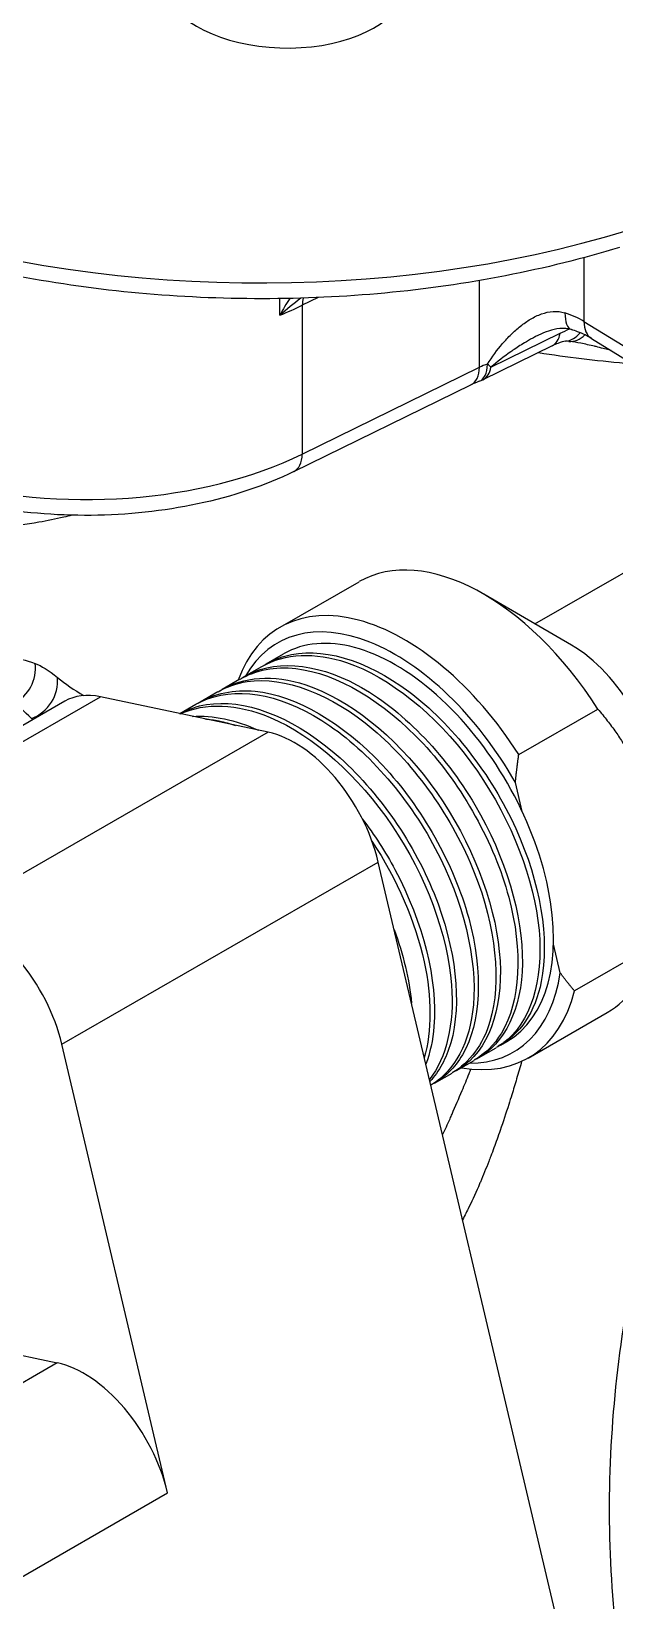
# Model space of a CAD drawing. Header units: millimetres. Extents: x 0 to 7722, y 0 to 5460.
# Drawn here: x 4765 to 4788.4, y 3560.3 to 3623.4 of the extents above; entities that cross this region are included whole.
import ezdxf

# ---------------------------------------------------------------- set-up
doc = ezdxf.new("R2010")
doc.units = ezdxf.units.MM
doc.header["$LTSCALE"] = 5
doc.layers.get('0').update_dxf_attribs({"linetype": 'CONTINUOUS'})

# ---------------------------------------------------------------- blocks, each defined once
blk = doc.blocks.new('RWFWFWEWEFWEFWEF')
for p, q in [((276.677, -19.957), (276.677, -22.522)), ((272.476, -24.369), (272.476, -20.877)), ((264.447, -22.273), (264.447, -21.604)), ((265.984, -21.562), (265.35, -21.872)), ((265.35, -21.872), (265.35, -27.859)), ((276.677, -22.522), (280.218, -24.705)), ((272.938, -24.362), (275.721, -22.999)), ((276.987, -23.21), (280.528, -25.393)), ((275.396, -23.507), (272.612, -24.87)), ((265.35, -27.859), (272.476, -24.369)), ((265.006, -28.564), (272.132, -25.074)), ((274.706, -34.691), (284.98, -28.775)), ((264.453, -34.826), (267.635, -32.994)), ((276.175, -35.544), (272.653, -33.5)), ((263.9, -36.299), (264.599, -35.896)), ((263.016, -36.808), (263.723, -36.4)), ((255.269, -36.67), (255.269, -36.67)), ((262.132, -37.317), (262.839, -36.909)), ((255.796, -37.804), (243.068, -45.133)), ((244.5, -44.956), (257.228, -37.626)), ((263.972, -39.051), (257.228, -37.626)), ((261.248, -37.826), (261.955, -37.418)), ((260.422, -38.301), (261.072, -37.927)), ((274.056, -39.951), (277.238, -38.118)), ((263.972, -39.051), (251.244, -46.381)), ((274.193, -42.238), (273.92, -41.079)), ((255.679, -51.604), (268.407, -44.274)), ((287.331, -124.566), (268.407, -44.274)), ((275.724, -48.734), (275.451, -47.575)), ((279.478, -47.623), (276.296, -49.455)), ((274.434, -52.158), (277.616, -50.325)), ((259.931, -69.647), (255.679, -51.604)), ((272.441, -52.152), (273.148, -51.744)), ((273.324, -51.643), (273.581, -51.495)), ((271.557, -52.661), (272.264, -52.253)), ((270.673, -53.17), (271.38, -52.762)), ((248.878, -63.025), (255.496, -64.424)), ((255.496, -64.424), (247.011, -69.31)), ((251.446, -74.533), (259.931, -69.647))]:
    blk.add_line(p, q)
blk.add_arc((271.953, -23.523), 1.5, 290.11354, 296.09284)
for centre, major_axis, ratio, start_param, end_param in [((262.913, -3.563), (30.998, -0.652), 0.561286, 3.153568, 5.247793), ((264.624, -8.73), (4.98, -0.11), 0.560536, 3.428427, 6.121168), ((256.316, -16.112), (13.499, -0.33), 0.558812, 5.372387, 5.459096), ((256.316, -22.306), (8.789, 0), 0.575861, 0.105772, 0.105792), ((266.353, -22.514), (-0.66, 1.347), 0.561913, 0.572926, 0.824894), ((276.629, -21.419), (-0.456, -1.429), 0.385464, 5.390366, 6.283185), ((274.483, -23.604), (-3, 0.098), 0.552744, 3.910161, 4.233513), ((277.774, -21.933), (-0.787, -1.277), 0.598442, 5.513453, 6.283185), ((274.736, -22.16), (0.66, -1.347), 0.561913, 0, 0.658526), ((275.748, -21.833), (0.185, -1.489), 0.732539, 0, 0.6097), ((276.218, -21.832), (-0.152, -1.492), 0.668028, 0, 0.671533), ((281.782, -8.552), (-28.248, 0.656), 0.559713, 1.335815, 1.461114), ((271.472, -23.727), (0.66, -1.347), 0.561913, 0, 0.824894), ((271.953, -23.523), (0.516, -1.409), 0.474422, 0, 0.875621), ((274.483, -25.648), (-3, 0.098), 0.552744, 5.327718, 5.463504), ((271.953, -23.523), (0.66, -1.347), 0.561913, 0, 0.658526), ((271.953, -23.523), (1.138, -0.978), 0.008114, 0.530797, 0.742374), ((256.316, -22.095), (13.499, -0.266), 0.562257, 4.293974, 5.456491), ((264.346, -27.217), (0.66, -1.347), 0.561913, 0, 0.824894), ((272.626, -41.659), (-4.99, 8.666), 0.578093, 4.789168, 6.283185), ((269.444, -43.492), (-4.99, 8.666), 0.578093, 4.789168, 6.734212), ((269.09, -43.695), (-4.741, 8.233), 0.578093, 4.697312, 6.609068), ((269.09, -43.695), (4.491, -7.799), 0.578093, 0, 3.141593), ((276.161, -39.623), (2.495, -4.333), 0.578093, 0.787332, 2.354261), ((253.165, -36.524), (0.61, 1.37), 0.964376, 3.990012, 5.276946), ((254.106, -37.167), (0.965, 1.148), 0.887079, 4.149417, 5.575947), ((281.782, -27.214), (28.126, 6.926), 0.381046, 3.423668, 3.515395), ((258.291, -42.137), (-2.495, 4.333), 0.578093, 5.805153, 6.283185), ((282.129, -28.551), (-29.624, -6.989), 0.391175, 0.283606, 0.288375), ((265.035, -43.562), (-2.495, 4.333), 0.578093, 4.234357, 5.805153), ((252.307, -50.891), (2.495, -4.333), 0.578093, 1.092764, 2.663561), ((272.626, -41.659), (4.99, -8.666), 0.578093, 0, 0.537953), ((269.09, -43.695), (4.741, -8.233), 0.578093, 5.957302, 6.912995), ((269.444, -43.492), (4.99, -8.666), 0.578093, 5.832158, 6.821139), ((256.56, -68.935), (2.495, -4.333), 0.578093, 1.092764, 2.663561)]:
    blk.add_ellipse(centre, major_axis=major_axis, ratio=ratio, start_param=start_param, end_param=end_param)
for points, knots in [([(278.105, -19.545), (275.188, -20.445), (271.961, -21.072), (265.432, -21.684), (262.049, -21.685), (255.523, -21.086), (252.298, -20.481), (246.382, -18.74), (243.62, -17.583), (238.875, -14.839), (236.84, -13.216), (233.768, -9.665), (232.695, -7.688), (232.046, -4.953), (231.949, -4.239), (231.922, -3.526)], [0, 0, 0, 0, 1.004464, 1.004464, 1.994241, 1.994241, 2.980189, 2.980189, 3.968256, 3.968256, 4.964003, 4.964003, 5.96166, 5.96166, 6.307423, 6.307423, 6.307423, 6.307423]), ([(272.796, -24.238), (272.984, -23.946), (273.187, -23.671), (273.517, -23.287), (273.631, -23.164), (273.871, -22.928), (273.997, -22.815), (274.257, -22.609), (274.391, -22.515), (274.672, -22.349), (274.82, -22.276), (275.123, -22.169), (275.277, -22.133), (275.596, -22.111), (275.757, -22.128), (275.914, -22.178)], [0, 0, 0, 0, 0.25, 0.25, 0.375, 0.375, 0.5, 0.5, 0.625, 0.625, 0.75, 0.75, 0.875, 0.875, 1, 1, 1, 1]), ([(274.846, -23.078), (274.817, -23.092), (274.788, -23.107), (274.759, -23.121), (274.711, -23.146), (274.663, -23.171), (274.616, -23.196), (274.503, -23.257), (274.392, -23.321), (274.282, -23.386), (274.124, -23.482), (273.97, -23.582), (273.819, -23.685), (273.793, -23.703), (273.766, -23.722), (273.74, -23.74), (273.461, -23.936), (273.194, -24.144), (272.938, -24.362)], [0.4378152, 0.4378152, 0.4378152, 0.4378152, 0.4609784, 0.4609784, 0.4609784, 0.5, 0.5, 0.5, 0.592348, 0.592348, 0.592348, 0.7263715, 0.7263715, 0.7263715, 0.75, 0.75, 0.75, 1, 1, 1, 1]), ([(276.173, -22.848), (276.039, -22.805), (275.877, -22.793), (275.56, -22.825), (275.408, -22.86), (275.12, -22.954), (274.982, -23.012), (274.846, -23.078)], [0, 0, 0, 0, 0.0644661, 0.0644661, 0.1169051, 0.1169051, 0.1646888, 0.1646888, 0.1646888, 0.1646888]), ([(275.933, -23.322), (275.867, -23.33), (275.759, -23.355), (275.556, -23.433), (275.478, -23.467), (275.396, -23.507)], [0, 0, 0, 0, 0.0719341, 0.0719341, 0.1101173, 0.1101173, 0.1101173, 0.1101173]), ([(276.066, -23.325), (276.006, -23.319), (275.965, -23.319), (275.939, -23.321), (275.936, -23.321), (275.933, -23.322)], [0, 0, 0, 0, 0.0395405, 0.0395405, 0.04873782, 0.04873782, 0.04873782, 0.04873782]), ([(277.77, -23.693), (277.76, -23.69), (277.75, -23.687), (277.739, -23.685), (277.722, -23.68), (277.705, -23.676), (277.688, -23.671), (277.609, -23.651), (277.53, -23.63), (277.452, -23.61), (277.356, -23.586), (277.261, -23.562), (277.165, -23.538), (277.144, -23.533), (277.122, -23.528), (277.101, -23.523), (276.916, -23.478), (276.731, -23.437), (276.547, -23.401), (276.398, -23.373), (276.25, -23.348), (276.103, -23.329)], [0.23664, 0.23664, 0.23664, 0.23664, 0.25, 0.25, 0.25, 0.2722567, 0.2722567, 0.2722567, 0.375, 0.375, 0.375, 0.5, 0.5, 0.5, 0.5281332, 0.5281332, 0.5281332, 0.7712479, 0.7712479, 0.7712479, 0.9683608, 0.9683608, 0.9683608, 0.9683608]), ([(276.987, -23.21), (276.833, -23.115), (276.639, -23.019), (276.342, -22.904), (276.259, -22.875), (276.173, -22.848)], [0, 0, 0, 0, 0.0842881, 0.0842881, 0.1152102, 0.1152102, 0.1152102, 0.1152102]), ([(265.006, -28.564), (263.855, -29.128), (262.531, -29.571), (259.773, -30.156), (258.309, -30.312), (255.421, -30.339), (253.961, -30.214), (252.02, -29.857), (251.465, -29.731), (250.926, -29.585)], [0, 0, 0, 0, 0.448959, 0.448959, 0.886187, 0.886187, 1.316234, 1.316234, 1.492445, 1.492445, 1.492445, 1.492445]), ([(256.088, -30.32), (256.086, -30.32), (256.084, -30.321), (255.972, -30.349), (255.862, -30.376), (255.422, -30.477), (255.09, -30.544), (253.755, -30.776), (252.696, -30.819), (251.495, -31.053), (251.198, -31.133), (250.835, -31.292), (250.727, -31.352), (250.549, -31.485), (250.489, -31.54), (250.398, -31.663)], [0.642711, 0.642711, 0.642711, 0.642711, 0.643893, 0.643893, 0.69975, 0.69975, 0.867339, 0.867339, 1.370271, 1.370271, 1.549789, 1.549789, 1.642344, 1.642344, 1.736091, 1.736091, 1.736091, 1.736091]), ([(263.726, -36.406), (264.656, -35.878), (265.853, -35.812), (267.129, -36.245), (268.852, -36.829), (270.698, -38.315), (272.128, -40.252), (273.559, -42.19), (274.554, -44.553), (274.829, -46.631), (275.104, -48.71), (274.656, -50.475), (273.63, -51.395), (273.48, -51.529), (273.319, -51.645), (273.147, -51.742)], [52.929043, 52.929043, 52.929043, 52.929043, 53.527625, 53.527625, 53.527625, 54.336052, 54.336052, 54.336052, 55.144478, 55.144478, 55.144478, 55.952904, 55.952904, 55.952904, 56.070636, 56.070636, 56.070636, 56.070636]), ([(263.815, -36.354), (264.071, -36.193), (264.35, -36.069), (264.647, -35.985), (266.068, -35.587), (267.91, -36.118), (269.636, -37.414), (271.363, -38.711), (272.951, -40.754), (273.938, -42.93), (274.926, -45.106), (275.301, -47.384), (274.962, -49.08), (274.717, -50.31), (274.099, -51.221), (273.232, -51.687)], [59.193217, 59.193217, 59.193217, 59.193217, 59.3626, 59.3626, 59.3626, 60.171026, 60.171026, 60.171026, 60.979453, 60.979453, 60.979453, 61.787879, 61.787879, 61.787879, 62.374058, 62.374058, 62.374058, 62.374058]), ([(262.844, -36.918), (263.486, -36.549), (264.254, -36.396), (265.093, -36.49), (266.73, -36.674), (268.619, -37.794), (270.209, -39.509), (271.799, -41.224), (273.069, -43.511), (273.651, -45.683), (274.233, -47.855), (274.121, -49.882), (273.359, -51.153), (273.074, -51.628), (272.7, -51.995), (272.26, -52.246)], [46.645858, 46.645858, 46.645858, 46.645858, 47.060214, 47.060214, 47.060214, 47.868641, 47.868641, 47.868641, 48.677067, 48.677067, 48.677067, 49.485493, 49.485493, 49.485493, 49.787451, 49.787451, 49.787451, 49.787451]), ([(262.929, -36.86), (264.136, -36.114), (265.839, -36.223), (267.56, -37.154), (269.313, -38.102), (271.06, -39.889), (272.293, -41.978), (273.526, -44.066), (274.229, -46.426), (274.203, -48.349), (274.179, -50.181), (273.493, -51.592), (272.351, -52.201)], [52.910031, 52.910031, 52.910031, 52.910031, 53.703615, 53.703615, 53.703615, 54.512042, 54.512042, 54.512042, 55.320468, 55.320468, 55.320468, 56.090873, 56.090873, 56.090873, 56.090873]), ([(261.072, -37.928), (261.143, -37.887), (261.215, -37.848), (261.29, -37.813), (262.597, -37.188), (264.385, -37.474), (266.134, -38.577), (267.882, -39.681), (269.567, -41.587), (270.699, -43.723), (271.83, -45.858), (272.393, -48.192), (272.231, -50.025), (272.098, -51.53), (271.477, -52.679), (270.521, -53.253)], [34.079487, 34.079487, 34.079487, 34.079487, 34.125392, 34.125392, 34.125392, 34.933818, 34.933818, 34.933818, 35.742245, 35.742245, 35.742245, 36.550671, 36.550671, 36.550671, 37.21477, 37.21477, 37.21477, 37.21477]), ([(261.959, -37.424), (262.314, -37.216), (262.709, -37.077), (263.135, -37.013), (264.632, -36.789), (266.501, -37.504), (268.199, -38.938), (269.896, -40.372), (271.398, -42.506), (272.269, -44.697), (273.14, -46.888), (273.369, -49.106), (272.898, -50.685), (272.615, -51.634), (272.081, -52.345), (271.375, -52.755)], [40.362673, 40.362673, 40.362673, 40.362673, 40.592803, 40.592803, 40.592803, 41.40123, 41.40123, 41.40123, 42.209656, 42.209656, 42.209656, 43.018082, 43.018082, 43.018082, 43.504265, 43.504265, 43.504265, 43.504265]), ([(262.047, -37.374), (262.977, -36.807), (264.188, -36.716), (265.485, -37.143), (267.206, -37.71), (269.055, -39.18), (270.494, -41.109), (271.932, -43.038), (272.94, -45.4), (273.229, -47.484), (273.518, -49.568), (273.085, -51.346), (272.07, -52.283), (271.886, -52.452), (271.684, -52.593), (271.466, -52.707)], [46.626846, 46.626846, 46.626846, 46.626846, 47.236204, 47.236204, 47.236204, 48.044631, 48.044631, 48.044631, 48.853057, 48.853057, 48.853057, 49.661483, 49.661483, 49.661483, 49.807687, 49.807687, 49.807687, 49.807687]), ([(295.7, -99.689), (293.204, -99.162), (290.791, -98.054), (286.525, -94.884), (284.615, -92.796), (281.428, -87.843), (280.131, -84.897), (278.329, -78.526), (277.814, -75.015), (277.633, -67.904), (277.965, -64.215), (279.422, -57.125), (280.564, -53.637), (283.51, -47.283), (285.351, -44.34), (289.074, -39.876), (290.897, -38.15), (292.815, -36.756)], [0.000201, 0.000201, 0.000201, 0.000201, 1.055113, 1.055113, 2.100546, 2.100546, 3.174797, 3.174797, 4.261733, 4.261733, 5.348588, 5.348588, 6.434291, 6.434291, 7.521484, 7.521484, 8.384331, 8.384331, 8.384331, 8.384331]), ([(260.427, -38.306), (260.754, -38.124), (261.112, -37.999), (261.498, -37.936), (262.987, -37.695), (264.855, -38.391), (266.556, -39.811), (268.257, -41.231), (269.768, -43.356), (270.651, -45.546), (271.535, -47.736), (271.778, -49.961), (271.321, -51.553), (271.142, -52.176), (270.856, -52.699), (270.485, -53.104)], [34.092127, 34.092127, 34.092127, 34.092127, 34.301382, 34.301382, 34.301382, 35.109808, 35.109808, 35.109808, 35.918235, 35.918235, 35.918235, 36.726661, 36.726661, 36.726661, 37.043529, 37.043529, 37.043529, 37.043529]), ([(260.443, -38.31), (261.45, -37.852), (262.724, -37.895), (264.053, -38.456), (265.795, -39.191), (267.608, -40.805), (268.963, -42.812), (270.318, -44.818), (271.197, -47.189), (271.35, -49.212), (271.47, -50.79), (271.146, -52.139), (270.467, -53.024)], [27.849485, 27.849485, 27.849485, 27.849485, 28.466407, 28.466407, 28.466407, 29.274834, 29.274834, 29.274834, 30.08326, 30.08326, 30.08326, 30.713962, 30.713962, 30.713962, 30.713962]), ([(261.166, -37.886), (261.813, -37.487), (262.594, -37.314), (263.452, -37.401), (265.084, -37.567), (266.974, -38.669), (268.57, -40.373), (270.166, -42.077), (271.446, -44.359), (272.042, -46.533), (272.638, -48.708), (272.541, -50.744), (271.791, -52.03), (271.485, -52.556), (271.071, -52.953), (270.579, -53.211)], [40.343661, 40.343661, 40.343661, 40.343661, 40.768793, 40.768793, 40.768793, 41.577219, 41.577219, 41.577219, 42.385646, 42.385646, 42.385646, 43.194072, 43.194072, 43.194072, 43.524502, 43.524502, 43.524502, 43.524502]), ([(261.43, -38.515), (261.616, -38.53), (261.805, -38.557), (261.997, -38.596), (262.217, -38.641), (262.44, -38.701), (262.665, -38.777)], [21.9063293, 21.9063293, 21.9063293, 21.9063293, 21.9989964, 21.9989964, 21.9989964, 22.1047227, 22.1047227, 22.1047227, 22.1047227]), ([(267.758, -42.533), (268.246, -43.172), (268.69, -43.86), (269.073, -44.574), (270.215, -46.705), (270.793, -49.042), (270.645, -50.885), (270.6, -51.442), (270.489, -51.951), (270.319, -52.402)], [29.179981, 29.179981, 29.179981, 29.179981, 29.450824, 29.450824, 29.450824, 30.25925, 30.25925, 30.25925, 30.503825, 30.503825, 30.503825, 30.503825]), ([(268.151, -43.435), (269.155, -44.958), (269.904, -46.677), (270.255, -48.292), (270.566, -49.732), (270.559, -51.075), (270.258, -52.148)], [23.006704, 23.006704, 23.006704, 23.006704, 23.615849, 23.615849, 23.615849, 24.158406, 24.158406, 24.158406, 24.158406]), ([(274.172, -52.293), (274.107, -52.526), (274.04, -52.761), (273.97, -52.996), (273.908, -53.208), (273.844, -53.421), (273.778, -53.634), (273.737, -53.767), (273.696, -53.899), (273.653, -54.032), (273.543, -54.378), (273.429, -54.724), (273.308, -55.071), (273.267, -55.189), (273.226, -55.307), (273.183, -55.425), (273.102, -55.654), (273.017, -55.883), (272.93, -56.112), (272.903, -56.182), (272.875, -56.253), (272.848, -56.323), (272.74, -56.6), (272.627, -56.877), (272.511, -57.149), (272.501, -57.171), (272.492, -57.193), (272.482, -57.215), (272.345, -57.535), (272.202, -57.848), (272.053, -58.156), (271.97, -58.327), (271.885, -58.496), (271.798, -58.663)], [0.4528756, 0.4528756, 0.4528756, 0.4528756, 0.4776401, 0.4776401, 0.4776401, 0.5, 0.5, 0.5, 0.5138975, 0.5138975, 0.5138975, 0.5501514, 0.5501514, 0.5501514, 0.5625, 0.5625, 0.5625, 0.5864021, 0.5864021, 0.5864021, 0.59375, 0.59375, 0.59375, 0.6226552, 0.6226552, 0.6226552, 0.625, 0.625, 0.625, 0.6589934, 0.6589934, 0.6589934, 0.6779174, 0.6779174, 0.6779174, 0.6779174]), ([(270.994, -55.25), (271.095, -55.033), (271.194, -54.815), (271.291, -54.599), (271.318, -54.538), (271.345, -54.476), (271.372, -54.415), (271.511, -54.099), (271.647, -53.783), (271.779, -53.468), (271.875, -53.24), (271.969, -53.012), (272.061, -52.785), (272.086, -52.724), (272.111, -52.663), (272.135, -52.602)], [0.47772688, 0.47772688, 0.47772688, 0.47772688, 0.5, 0.5, 0.5, 0.50627812, 0.50627812, 0.50627812, 0.5388522, 0.5388522, 0.5388522, 0.5625, 0.5625, 0.5625, 0.56886177, 0.56886177, 0.56886177, 0.56886177])]:
    blk.add_open_spline(points, degree=3, knots=knots)
for points in [[(265.292, -21.586), (265.004, -21.81), (264.723, -22.04), (264.447, -22.273)], [(264.844, -21.597), (264.703, -21.816), (264.572, -22.042), (264.447, -22.273)], [(274.985, -22.218), (274.985, -22.218), (274.985, -22.218), (274.985, -22.218)], [(275.151, -22.168), (275.151, -22.168), (275.151, -22.168), (275.151, -22.168)], [(276.309, -22.329), (276.309, -22.329), (276.309, -22.329), (276.31, -22.329)], [(274.846, -23.078), (274.846, -23.078), (274.846, -23.078), (274.846, -23.078)], [(275.721, -22.999), (275.846, -22.937), (275.97, -22.88), (276.093, -22.826)], [(276.102, -23.329), (276.09, -23.327), (276.078, -23.326), (276.066, -23.325)], [(276.103, -23.329), (276.102, -23.329), (276.102, -23.329), (276.102, -23.329)], [(272.468, -24.932), (272.347, -24.976), (272.234, -25.025), (272.132, -25.074)], [(253.744, -36.103), (253.916, -36.08), (254.195, -36.139), (254.608, -36.288)], [(254.608, -36.288), (254.851, -36.375), (255.144, -36.561), (255.502, -36.85)], [(254.453, -38.503), (254.163, -38.205), (253.934, -37.996), (253.753, -37.871)], [(260.93, -38.414), (261.748, -38.356), (262.66, -38.546), (263.587, -38.973)], [(269.039, -46.985), (269.411, -47.995), (269.654, -49.006), (269.744, -49.947)]]:
    blk.add_open_spline(points, degree=3)
for points, weights in [([(277.238, -38.118), (280.32, -41.741), (279.478, -47.623)], [1, 1.17647058824, 1]), ([(273.92, -41.079), (273.972, -40.538), (274.056, -39.951)], [1, 1.00138486585, 1]), ([(276.296, -49.455), (275.988, -49.094), (275.724, -48.734)], [1, 1.00138486585, 1])]:
    blk.add_rational_spline(points, weights, degree=2)

msp = doc.modelspace()

# ---------------------------------------------------------------- block references
msp.add_blockref('RWFWFWEWEFWEFWEF', (4510.5, 3634.26))

doc.saveas('drawing.dxf')
